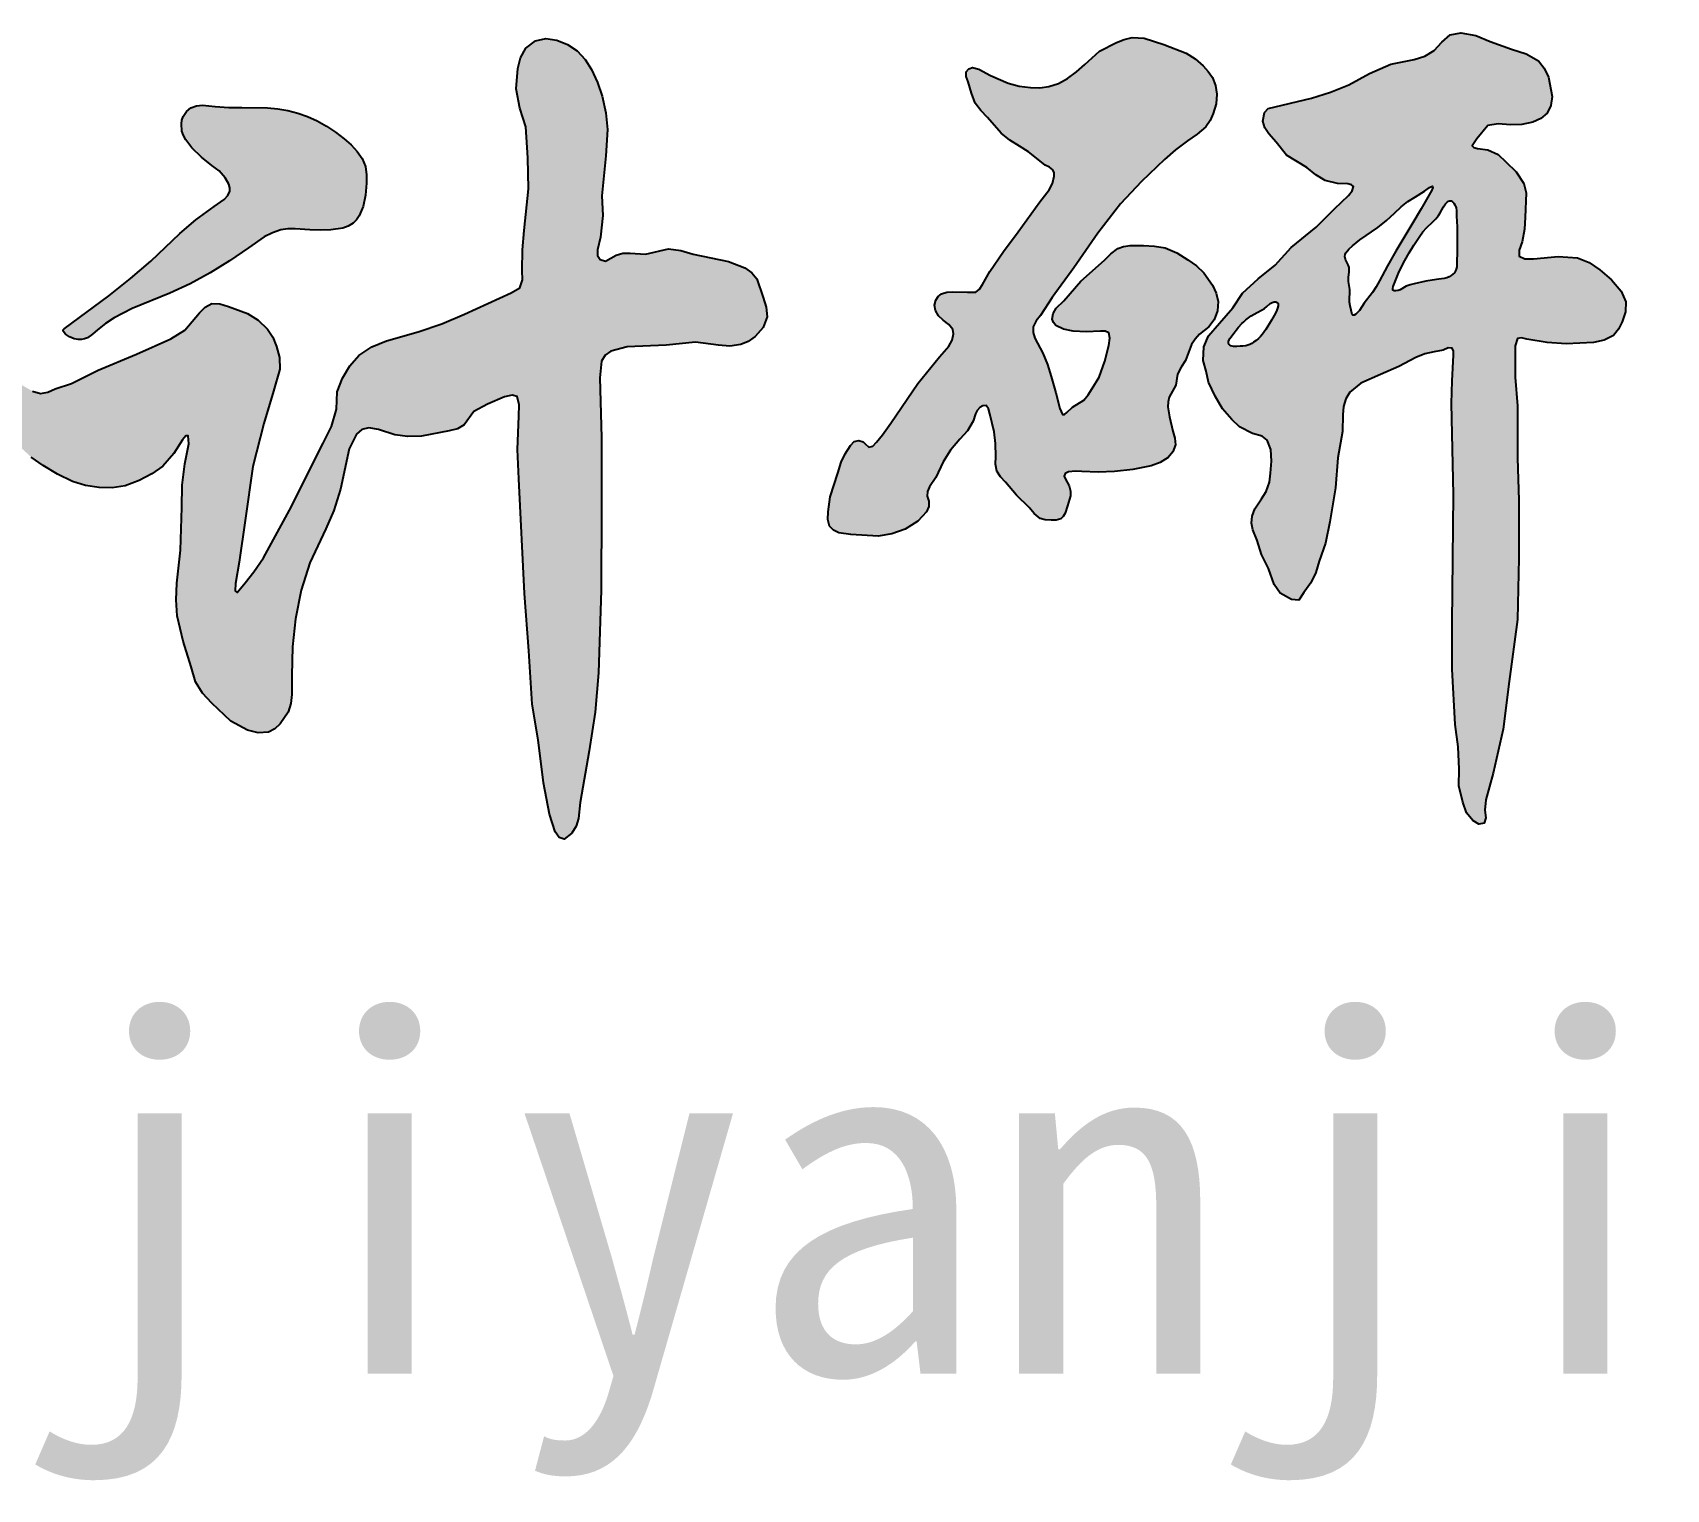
# Model space of a CAD drawing. Extents: x -137808 to 103746506, y -332957 to -111547.
# Drawn here: x 242412 to 243269, y -161745 to -160981 of the extents above; entities that cross this region are included whole.
import ezdxf

# ---------------------------------------------------------------- set-up
doc = ezdxf.new("R2010")
doc.units = 0
doc.header["$LTSCALE"] = 25
doc.header["$MEASUREMENT"] = 0
doc.layers.get('0').update_dxf_attribs({"linetype": 'CONTINUOUS'})
doc.styles.add('宋体', font='', dxfattribs={"width": 0.8})
doc.styles.get('宋体').set_extended_font_data('SimSun')

# ---------------------------------------------------------------- blocks, each defined once
blk = doc.blocks.new('tjnhty')
h = blk.add_hatch(color=256)
h.paths.add_polyline_path([(1270916.94, -1743961.22), (1270916.34, -1743956.91), (1270914.66, -1743952.76), (1270912.07, -1743948.98), (1270908.84, -1743945.52), (1270905.26, -1743942.35), (1270900.7, -1743938.82), (1270896, -1743935.69), (1270891.12, -1743932.98), (1270886.03, -1743930.7), (1270880.94, -1743928.93), (1270875.7, -1743927.57), (1270870.37, -1743926.6), (1270865.04, -1743926.04), (1270851.57, -1743925.93), (1270844.72, -1743925.92), (1270837.64, -1743925.46), (1270830.89, -1743924.78), (1270827.71, -1743925), (1270824.82, -1743926.04), (1270822.45, -1743928.02), (1270820.74, -1743930.7), (1270820.12, -1743932.54), (1270819.83, -1743934.46), (1270820.16, -1743938.27), (1270820.99, -1743940.68), (1270822.21, -1743942.92), (1270825.4, -1743947.01), (1270830.46, -1743951.95), (1270835.89, -1743956.33), (1270839.6, -1743959.22), (1270842.89, -1743962.74), (1270844.74, -1743966.2), (1270845.2, -1743968), (1270845.22, -1743969.73), (1270844.26, -1743972.13), (1270842.34, -1743974.21), (1270837.06, -1743977.88), (1270827.46, -1743984.82), (1270819.12, -1743991.98), (1270803.83, -1744006.43), (1270793.15, -1744015.67), (1270781.81, -1744024.65), (1270758.37, -1744041.96), (1270757.88, -1744042.56), (1270757.89, -1744043.24), (1270759.03, -1744044.73), (1270761.15, -1744046.15), (1270763.61, -1744047.2), (1270765.63, -1744047.65), (1270767.44, -1744047.66), (1270769.08, -1744047.32), (1270770.58, -1744046.68), (1270773.3, -1744044.78), (1270775.85, -1744042.54), (1270780.13, -1744039.17), (1270784.62, -1744036.24), (1270794.09, -1744031.37), (1270813.74, -1744023.32), (1270824.48, -1744018.32), (1270834.9, -1744012.65), (1270845.08, -1744006.35), (1270855.13, -1743999.44), (1270863.31, -1743993.81), (1270867.57, -1743991.58), (1270872.04, -1743990.12), (1270875.72, -1743989.63), (1270879.52, -1743989.61), (1270887.19, -1743990.12), (1270892.7, -1743990.31), (1270898.27, -1743990.12), (1270904.5, -1743989.18), (1270907.39, -1743988.17), (1270909.93, -1743986.62), (1270911.69, -1743984.85), (1270913.13, -1743982.72), (1270915.17, -1743977.88), (1270916.45, -1743971.82), (1270916.92, -1743965.65)], flags=17)
h.paths.add_polyline_path([(1270868.18, -1744074.68), (1270871.57, -1744063.11), (1270871.33, -1744057.11), (1270869.79, -1744051.18), (1270867.75, -1744046.42), (1270864.98, -1744042.11), (1270860.18, -1744037.4), (1270854.47, -1744033.92), (1270844.5, -1744030.36), (1270840.04, -1744028.95), (1270835.77, -1744028.76), (1270832.33, -1744030.57), (1270829.36, -1744033.56), (1270821.7, -1744042.64), (1270814.39, -1744047.27), (1270796.23, -1744055.28), (1270776.28, -1744063.64), (1270762.21, -1744070.58), (1270753.66, -1744073.43), (1270749.85, -1744075.12), (1270746, -1744075.92), (1270741.73, -1744074.68), (1270734.25, -1744070.4), (1270729.87, -1744067.7), (1270725.13, -1744066.09), (1270723.13, -1744067.26), (1270721.95, -1744070.83), (1270722.44, -1744074.75), (1270725.17, -1744084.29), (1270728.92, -1744092.8), (1270731.98, -1744098.87), (1270735.74, -1744104.38), (1270741.14, -1744109.34), (1270747.33, -1744113.58), (1270754.82, -1744118.27), (1270762.66, -1744122.09), (1270769.52, -1744124.1), (1270776.64, -1744125.16), (1270783.57, -1744125.31), (1270790.42, -1744124.29), (1270797.69, -1744121.56), (1270804.28, -1744118.03), (1270810.13, -1744114.05), (1270815.85, -1744107.41), (1270820.4, -1744100.26), (1270822.24, -1744098.04), (1270823.45, -1744098.11), (1270823.83, -1744102.29), (1270821.74, -1744112.72), (1270820.24, -1744123.92), (1270820.01, -1744135.71), (1270819.39, -1744158.02), (1270817.53, -1744175.39), (1270817.05, -1744184.04), (1270817.56, -1744192.56), (1270820.84, -1744205.83), (1270824.9, -1744219.15), (1270827.21, -1744227.05), (1270830.96, -1744232.96), (1270835.82, -1744238.28), (1270845.86, -1744247.71), (1270854.59, -1744252.49), (1270860.14, -1744253.9), (1270865.58, -1744253.45), (1270868.84, -1744251.71), (1270871.68, -1744249.15), (1270875.87, -1744242.93), (1270877.27, -1744238.43), (1270877.85, -1744233.66), (1270877.83, -1744223.77), (1270878.18, -1744208.81), (1270879.78, -1744194.06), (1270882.73, -1744179.01), (1270887.22, -1744164.74), (1270895.65, -1744146.81), (1270899.83, -1744137.19), (1270903.26, -1744126.04), (1270907.83, -1744104.96), (1270911.68, -1744097.16), (1270914.5, -1744094.86), (1270918.12, -1744093.98), (1270923.21, -1744094.77), (1270931.82, -1744097.5), (1270938.69, -1744098.49), (1270945.77, -1744098.22), (1270960.38, -1744095.55), (1270964.62, -1744094.43), (1270968.2, -1744092.42), (1270973.29, -1744085.38), (1270980.33, -1744081.47), (1270989.38, -1744077.58), (1270993.3, -1744076.7), (1270995.98, -1744077.56), (1270997.07, -1744081.76), (1270996.76, -1744087.73), (1270996.21, -1744105.22), (1270996.76, -1744120.57), (1270999.87, -1744180.8), (1271002.04, -1744210.89), (1271003.91, -1744238.81), (1271007.01, -1744257.43), (1271009.81, -1744280.07), (1271012.91, -1744296.52), (1271015.87, -1744305.7), (1271017.99, -1744308.79), (1271020.67, -1744309.55), (1271024.71, -1744306.44), (1271026.94, -1744302.73), (1271028.14, -1744298.72), (1271029.06, -1744290.31), (1271033.71, -1744263.32), (1271036.8, -1744242.94), (1271038.68, -1744222.37), (1271040.1, -1744179.05), (1271040.14, -1744135.55), (1271040.13, -1744099.03), (1271039.31, -1744067.71), (1271040.13, -1744058.96), (1271042.07, -1744055.85), (1271045.11, -1744053.7), (1271053.62, -1744051.51), (1271074.07, -1744050.53), (1271089.46, -1744049.04), (1271101.51, -1744050.55), (1271107.53, -1744051.04), (1271113.29, -1744050.28), (1271117.15, -1744048.6), (1271120.73, -1744046.06), (1271125.04, -1744041.26), (1271127.19, -1744035.64), (1271126.64, -1744030.65), (1271125.09, -1744025.54), (1271121.72, -1744015.72), (1271118.98, -1744012.55), (1271115.37, -1744010.06), (1271106.85, -1744006.74), (1271088.32, -1744002.81), (1271081.84, -1744000.84), (1271075.41, -1744000.01), (1271063.33, -1744002.81), (1271055.32, -1744002.29), (1271051.45, -1744002.26), (1271047.9, -1744003.38), (1271042.28, -1744006.46), (1271039.47, -1744005.62), (1271038.08, -1744003.51), (1271038.05, -1744000.63), (1271039.75, -1743993.84), (1271040.82, -1743982.5), (1271040.32, -1743972.24), (1271042.56, -1743951.2), (1271043.4, -1743937.46), (1271042.54, -1743928.69), (1271040.6, -1743920.06), (1271038.19, -1743912.89), (1271034.98, -1743906.04), (1271031.6, -1743900.78), (1271027.4, -1743896.22), (1271022.44, -1743892.82), (1271016.74, -1743890.61), (1271011.01, -1743889.82), (1271005.51, -1743890.89), (1271000.45, -1743894.82), (1270997.72, -1743899.84), (1270996.24, -1743905.48), (1270995.4, -1743916.14), (1270997.37, -1743926.24), (1271000.45, -1743936.05), (1271001.58, -1743952.32), (1271001.86, -1743968.59), (1270999.61, -1743990.47), (1270998.72, -1744000.56), (1270998.68, -1744011.32), (1270998.73, -1744016.33), (1270997.31, -1744020.42), (1270992.75, -1744023.16), (1270968.34, -1744034.35), (1270956.44, -1744039.41), (1270943.98, -1744043.65), (1270927.45, -1744048.26), (1270919.72, -1744051.41), (1270912.99, -1744055.95), (1270908.18, -1744061.41), (1270904.33, -1744067.79), (1270901.6, -1744075.08), (1270901.14, -1744084.19), (1270898.66, -1744093.28), (1270894.3, -1744101.95), (1270876.53, -1744137.02), (1270862.85, -1744162.07), (1270857.84, -1744169.35), (1270853.28, -1744175.27), (1270849.18, -1744180.28), (1270848.14, -1744179.42), (1270848.25, -1744175.61), (1270850.09, -1744164.34), (1270853.28, -1744142.48), (1270857.39, -1744114.25), (1270863.02, -1744091.58)])
h = blk.add_hatch(color=256)
h.paths.add_polyline_path([(1271577.52, -1744027.78), (1271575, -1744022.31), (1271569.94, -1744016.24), (1271563.92, -1744011.09), (1271558.3, -1744007.26), (1271552.12, -1744004.68), (1271542.06, -1744004.1), (1271529.09, -1744005.27), (1271524.53, -1744005.25), (1271521.51, -1744003.95), (1271521.58, -1744000.66), (1271523.11, -1743996.38), (1271524.43, -1743989.75), (1271524.72, -1743983.56), (1271525.15, -1743970.6), (1271524, -1743965.76), (1271519.91, -1743959.67), (1271514.61, -1743954.39), (1271510.57, -1743950.62), (1271505.05, -1743948.13), (1271499.73, -1743947.44), (1271497.75, -1743946.95), (1271496.97, -1743945.99), (1271499.28, -1743942.37), (1271505.05, -1743935.45), (1271510.52, -1743934.45), (1271516.92, -1743934.96), (1271523.01, -1743934.92), (1271528.78, -1743933.64), (1271532.88, -1743931.71), (1271536.2, -1743928.86), (1271538.22, -1743924.83), (1271538.8, -1743920.1), (1271536.86, -1743910.08), (1271534.74, -1743905.34), (1271531.75, -1743901.52), (1271525.19, -1743897.8), (1271517.57, -1743895.42), (1271506.37, -1743891.31), (1271498.8, -1743888.18), (1271490.87, -1743886.69), (1271485.43, -1743887.85), (1271481.02, -1743891.65), (1271477.02, -1743896.08), (1271472.11, -1743899.08), (1271466.39, -1743900.75), (1271454.28, -1743903.17), (1271442.97, -1743908.11), (1271432.19, -1743914.04), (1271422.57, -1743917.94), (1271412.57, -1743920.96), (1271389.83, -1743926.39), (1271388.05, -1743928.57), (1271387.08, -1743933.18), (1271388.12, -1743936.6), (1271390.24, -1743939.74), (1271394.13, -1743944.11), (1271399.47, -1743950.91), (1271410.16, -1743957.46), (1271414.9, -1743961.27), (1271419.85, -1743964.26), (1271426.28, -1743965.7), (1271431.63, -1743966), (1271433.63, -1743966.45), (1271434.57, -1743967.44), (1271433.9, -1743969.57), (1271432.07, -1743972.06), (1271424.74, -1743979), (1271415.1, -1743988.63), (1271401.98, -1743999.42), (1271393.5, -1744008.67), (1271384.62, -1744015.7), (1271376.42, -1744023.22), (1271371.37, -1744030.98), (1271364.38, -1744038.94), (1271358.55, -1744045.74), (1271356.22, -1744051.37), (1271355.83, -1744058.55), (1271357.39, -1744064.18), (1271358.55, -1744070.01), (1271362.05, -1744077.38), (1271365.88, -1744083.98), (1271370.89, -1744089.52), (1271374.83, -1744093.46), (1271381.74, -1744096.8), (1271386.83, -1744098.32), (1271389.34, -1744100.44), (1271391.31, -1744105.22), (1271391.66, -1744111.42), (1271391.16, -1744117.64), (1271390.61, -1744122.43), (1271388.87, -1744127.23), (1271386.36, -1744131.15), (1271382.98, -1744136.38), (1271381.46, -1744140.3), (1271381.21, -1744143.9), (1271381.89, -1744147.48), (1271384.07, -1744153.04), (1271386.4, -1744160.38), (1271390.12, -1744167.64), (1271392.98, -1744176.02), (1271396.18, -1744180.69), (1271402.14, -1744183.89), (1271406.04, -1744184.23), (1271408.55, -1744180.34), (1271412.35, -1744175.24), (1271414.92, -1744169.84), (1271416.71, -1744163.87), (1271419.89, -1744154.35), (1271422.27, -1744143.23), (1271425.25, -1744125.36), (1271426.44, -1744109.68), (1271428.83, -1744095.78), (1271428.97, -1744087.02), (1271429.35, -1744082.75), (1271430.56, -1744078.73), (1271432.8, -1744075.21), (1271438.56, -1744070.41), (1271448.8, -1744065.93), (1271458.41, -1744061.78), (1271467.39, -1744057.05), (1271472.04, -1744055.14), (1271476.97, -1744054.07), (1271481.74, -1744053.21), (1271484.32, -1744051.88), (1271486.35, -1744052.2), (1271487.12, -1744053.71), (1271487.14, -1744055.79), (1271486.32, -1744069.22), (1271486.03, -1744081.16), (1271487.07, -1744128.95), (1271486.43, -1744196.3), (1271486.43, -1744220.46), (1271488.05, -1744249.49), (1271489.56, -1744261.13), (1271490.07, -1744272.84), (1271489.83, -1744281.65), (1271492.05, -1744290.22), (1271493.95, -1744295.77), (1271497.21, -1744299.89), (1271500.38, -1744301.72), (1271503.16, -1744301.24), (1271504.06, -1744298.34), (1271503.56, -1744294.42), (1271504.1, -1744288.96), (1271507.89, -1744274.97), (1271513.14, -1744251.95), (1271516.35, -1744226.88), (1271520.75, -1744194.49), (1271521.34, -1744162.3), (1271521.34, -1744131.89), (1271520.75, -1744109.83), (1271520.75, -1744082.4), (1271519.44, -1744067.42), (1271519.46, -1744050.85), (1271520.62, -1744047.12), (1271522.77, -1744046.75), (1271525.52, -1744047.36), (1271536.25, -1744049.22), (1271546.27, -1744049.92), (1271560.49, -1744049.22), (1271566.14, -1744048.02), (1271570.99, -1744045.49), (1271573.67, -1744042.25), (1271575.65, -1744038.27), (1271577.39, -1744033.01)])
h.paths.add_polyline_path([(1271488.21, -1744011.64), (1271487.61, -1744012.57), (1271486.82, -1744013.39), (1271485.89, -1744014.08), (1271484.88, -1744014.64), (1271483.54, -1744015.17), (1271482.17, -1744015.54), (1271479.37, -1744015.98), (1271475.94, -1744016.4), (1271472.54, -1744016.98), (1271466.53, -1744018.48), (1271464.4, -1744018.95), (1271463.36, -1744019.25), (1271462.36, -1744019.64), (1271459.19, -1744021.48), (1271458.1, -1744021.95), (1271456.86, -1744022.14), (1271455.98, -1744022.04), (1271455.36, -1744021.64), (1271455.25, -1744020.77), (1271455.52, -1744019.81), (1271458.29, -1744012.86), (1271459.83, -1744009.46), (1271461.53, -1744006.14), (1271463.89, -1744002.12), (1271466.36, -1743998.15), (1271469.37, -1743993.39), (1271471.02, -1743991.11), (1271472.87, -1743988.98), (1271476.21, -1743985.88), (1271477.81, -1743984.32), (1271479.21, -1743982.65), (1271480.11, -1743981.19), (1271480.93, -1743979.65), (1271481.8, -1743978.07), (1271482.87, -1743976.48), (1271484.16, -1743975.08), (1271485.43, -1743974.7), (1271486.61, -1743975.43), (1271487.31, -1743976.15), (1271488.09, -1743977.3), (1271488.47, -1743978.46), (1271488.71, -1743979.95), (1271488.71, -1743982.98), (1271489.04, -1743988.48), (1271489.09, -1743991.73), (1271489.04, -1743994.98), (1271489.04, -1744001.31), (1271488.88, -1744007.31), (1271488.77, -1744009.56), (1271488.58, -1744010.64)], flags=16)
h.paths.add_polyline_path([(1271456.83, -1744001.32), (1271452.5, -1744009.01), (1271448.32, -1744016.81), (1271446.61, -1744019.95), (1271444.65, -1744022.98), (1271440.32, -1744028.48), (1271437.82, -1744032.31), (1271435.94, -1744034.28), (1271435.03, -1744034.84), (1271434.14, -1744034.8), (1271433.79, -1744033.75), (1271433.48, -1744032.14), (1271432.89, -1744029.95), (1271432.48, -1744027.98), (1271432.58, -1744025.77), (1271432.81, -1744023.48), (1271432.7, -1744021.34), (1271432.37, -1744019.23), (1271432.05, -1744017.12), (1271431.98, -1744014.98), (1271432.31, -1744012.36), (1271432.42, -1744011.06), (1271432.31, -1744009.81), (1271431.83, -1744008.42), (1271431.13, -1744007.04), (1271430.48, -1744005.64), (1271430.15, -1744004.15), (1271430.22, -1744003.09), (1271430.65, -1744002.15), (1271432.26, -1744000.24), (1271434.05, -1743998.47), (1271437.98, -1743995.32), (1271447.49, -1743988.82), (1271451.9, -1743985.24), (1271456.16, -1743981.32), (1271459.65, -1743978.03), (1271463.16, -1743975.15), (1271467.12, -1743972.76), (1271471.84, -1743969.82), (1271474.49, -1743967.93), (1271475.54, -1743967.3), (1271476.17, -1743967.15), (1271476.23, -1743967.85), (1271475.66, -1743969.29), (1271473.67, -1743972.99), (1271470.17, -1743979.15), (1271465.33, -1743987.32)], flags=16)
h.paths.add_polyline_path([(1271394.83, -1744031.08), (1271394.41, -1744032.21), (1271393.74, -1744033.73), (1271393.05, -1744035.07), (1271391.63, -1744037.5), (1271388.59, -1744042.39), (1271387.75, -1744043.64), (1271386.86, -1744044.84), (1271385.92, -1744045.97), (1271384.88, -1744047.02), (1271383.61, -1744048.06), (1271382.23, -1744049), (1271381.26, -1744049.6), (1271380.25, -1744050.13), (1271379.21, -1744050.56), (1271378.13, -1744050.85), (1271376.68, -1744051.03), (1271375.22, -1744051.12), (1271373.47, -1744051.28), (1271372.57, -1744051.31), (1271371.28, -1744051.23), (1271369.98, -1744050.81), (1271369.13, -1744049.91), (1271369.16, -1744048.17), (1271369.8, -1744047.02), (1271371.99, -1744044.07), (1271373.12, -1744042.62), (1271374.29, -1744041.2), (1271376.14, -1744039.21), (1271377.12, -1744038.27), (1271378.13, -1744037.36), (1271379.54, -1744036.25), (1271381, -1744035.22), (1271382.52, -1744034.27), (1271384.09, -1744033.4), (1271386.74, -1744032.04), (1271388.03, -1744031.27), (1271389.25, -1744030.36), (1271391.02, -1744028.75), (1271392.21, -1744027.99), (1271393.09, -1744027.84), (1271394.43, -1744027.95), (1271395.08, -1744028.71), (1271395.18, -1744029.68)], flags=16)
h.paths.add_polyline_path([(1271337.36, -1744080.21), (1271337.99, -1744077.75), (1271341.53, -1744071.46), (1271342.26, -1744065.85), (1271344.18, -1744062.14), (1271346.6, -1744058.56), (1271349.73, -1744050.23), (1271351.54, -1744047.35), (1271353.9, -1744044.86), (1271358.76, -1744040.86), (1271361.54, -1744037.22), (1271363.3, -1744032.59), (1271363.62, -1744027.68), (1271362.58, -1744023.31), (1271360.67, -1744019.18), (1271356.15, -1744012.58), (1271352.23, -1744008.98), (1271347.82, -1744005.82), (1271341.99, -1744002.17), (1271335.84, -1743999.57), (1271330.34, -1743998.65), (1271324.55, -1743998.36), (1271317.45, -1743998.29), (1271314.08, -1743998.78), (1271311.01, -1743999.92), (1271307.41, -1744002.66), (1271304.06, -1744005.99), (1271291.56, -1744016.92), (1271282.74, -1744027.35), (1271278.67, -1744031.21), (1271277.04, -1744033.92), (1271276.63, -1744036.91), (1271277.26, -1744038.72), (1271278.46, -1744040.23), (1271282.6, -1744042.13), (1271287.56, -1744043.21), (1271294.41, -1744043.48), (1271302.01, -1744043.28), (1271304.48, -1744043.29), (1271306.28, -1744044.09), (1271306.78, -1744046.97), (1271306.34, -1744050.79), (1271304.27, -1744058.88), (1271301.2, -1744067.29), (1271297.49, -1744073.3), (1271295.51, -1744076.65), (1271293.22, -1744079.42), (1271287.32, -1744083.03), (1271284.32, -1744085.89), (1271283.01, -1744086.85), (1271281.96, -1744086.85), (1271280.65, -1744083.79), (1271278.54, -1744075.62), (1271276.07, -1744066.99), (1271274.14, -1744060.74), (1271271.67, -1744054.84), (1271267.44, -1744046.91), (1271266.54, -1744043.89), (1271266.56, -1744040.93), (1271268.17, -1744037.85), (1271270.56, -1744035), (1271276.6, -1744025.6), (1271287.96, -1744009.99), (1271300.57, -1743991.89), (1271312.43, -1743976.43), (1271323.42, -1743964.75), (1271335.54, -1743953.2), (1271341.33, -1743948.06), (1271347.51, -1743943.35), (1271352.65, -1743939.96), (1271357.19, -1743936.03), (1271359.43, -1743932.77), (1271361.11, -1743929.1), (1271362.57, -1743924.09), (1271363.01, -1743918.94), (1271362.33, -1743914.44), (1271360.66, -1743910.22), (1271358.49, -1743906.98), (1271355.85, -1743904.08), (1271351.64, -1743900.44), (1271346.96, -1743897.5), (1271335.16, -1743892.98), (1271324.87, -1743889.52), (1271318.48, -1743889.26), (1271314.39, -1743890.26), (1271310.42, -1743891.83), (1271301.49, -1743896.44), (1271293.66, -1743903.36), (1271289.31, -1743907.23), (1271284.63, -1743910.68), (1271279.93, -1743913.27), (1271274.9, -1743914.99), (1271270.12, -1743915.6), (1271265.26, -1743915.49), (1271259.3, -1743914.71), (1271253.52, -1743913.19), (1271244.29, -1743909.08), (1271238.07, -1743905.87), (1271234.88, -1743904.95), (1271232.82, -1743905.69), (1271231.43, -1743907.27), (1271231.44, -1743909.73), (1271232.46, -1743912.4), (1271234.24, -1743918.34), (1271236.22, -1743923.69), (1271239.2, -1743927.54), (1271242.72, -1743931.21), (1271249.91, -1743939.42), (1271254.47, -1743943.08), (1271259.5, -1743946.26), (1271264.14, -1743949.13), (1271268.4, -1743952.42), (1271272.85, -1743956.18), (1271275.12, -1743957.22), (1271276.95, -1743958.57), (1271277.56, -1743960.15), (1271277.64, -1743961.99), (1271276.81, -1743965.79), (1271275.02, -1743969.17), (1271270.11, -1743975.33), (1271258.81, -1743991.07), (1271251.06, -1744001.45), (1271243.84, -1744011.96), (1271240.04, -1744018.74), (1271238.5, -1744021.19), (1271236.51, -1744022.82), (1271232.16, -1744022.82), (1271224.28, -1744022.54), (1271221.33, -1744022.76), (1271218.58, -1744023.63), (1271216.83, -1744025), (1271215.59, -1744026.89), (1271214.96, -1744029.59), (1271215.32, -1744032.32), (1271216.9, -1744035.15), (1271219.39, -1744037.47), (1271222.46, -1744039.67), (1271224.55, -1744042.36), (1271224.83, -1744044.53), (1271224.1, -1744047.95), (1271222.38, -1744051.06), (1271217.49, -1744056.74), (1271206.08, -1744070.59), (1271191.92, -1744091.39), (1271187.61, -1744097.64), (1271184.38, -1744101.51), (1271182.47, -1744103.45), (1271180.49, -1744104.1), (1271178.55, -1744102.38), (1271177.48, -1744101.3), (1271175.14, -1744100.55), (1271172.73, -1744101.08), (1271170.79, -1744103.24), (1271168.04, -1744107.46), (1271165.84, -1744111.85), (1271164.11, -1744117.67), (1271160.23, -1744130.16), (1271159.15, -1744137.92), (1271158.91, -1744141.9), (1271159.8, -1744145.46), (1271161.91, -1744147.57), (1271164.76, -1744148.9), (1271171.01, -1744149.77), (1271185.24, -1744150.63), (1271192.56, -1744149.45), (1271199.46, -1744146.96), (1271206.15, -1744142.87), (1271210.7, -1744138.01), (1271211.96, -1744135.2), (1271211.97, -1744132.32), (1271211.09, -1744129.77), (1271211.17, -1744127.29), (1271212.26, -1744124.86), (1271215.54, -1744120.03), (1271219.48, -1744111.82), (1271223.34, -1744105.61), (1271228.2, -1744099.85), (1271232.22, -1744095.43), (1271235.21, -1744090.45), (1271236.41, -1744086.59), (1271237.27, -1744084.79), (1271238.63, -1744083.27), (1271240.29, -1744082.36), (1271241.89, -1744082.25), (1271243.24, -1744083.86), (1271243.94, -1744086.52), (1271246.16, -1744095.92), (1271246.95, -1744102.21), (1271247.02, -1744108.91), (1271246.89, -1744112.92), (1271247.53, -1744116.61), (1271249.52, -1744119.63), (1271252.15, -1744122.42), (1271257.9, -1744129.19), (1271264.48, -1744135.66), (1271267.21, -1744138.88), (1271270.29, -1744141.37), (1271272.98, -1744142.13), (1271276, -1744142.32), (1271278.77, -1744142.26), (1271281.15, -1744141.56), (1271282.41, -1744140.38), (1271283.34, -1744138.73), (1271284.67, -1744134.8), (1271286.13, -1744129.62), (1271286.23, -1744127.07), (1271285.49, -1744124.39), (1271283.52, -1744120.78), (1271282.97, -1744119.19), (1271283.34, -1744117.94), (1271285.18, -1744117.02), (1271288.76, -1744116.6), (1271292.24, -1744116.87), (1271300.72, -1744117.14), (1271309.28, -1744116.72), (1271318.96, -1744115.73), (1271328.48, -1744113.8), (1271333.17, -1744112.17), (1271337.38, -1744109.51), (1271339.93, -1744106.48), (1271341.22, -1744102.91), (1271340.89, -1744099.31), (1271339.84, -1744095.7), (1271338.15, -1744088.18), (1271337.31, -1744082.83)])
at = {"color": 7}
blk.add_lwpolyline([(1270741.73, -1744074.68), (1270746, -1744075.92), (1270749.85, -1744075.12), (1270753.66, -1744073.43), (1270762.21, -1744070.58), (1270776.28, -1744063.64), (1270796.23, -1744055.28), (1270814.39, -1744047.27), (1270821.7, -1744042.64), (1270829.36, -1744033.56), (1270832.33, -1744030.57), (1270835.77, -1744028.76), (1270840.04, -1744028.95), (1270844.5, -1744030.36), (1270854.47, -1744033.92), (1270860.18, -1744037.4), (1270864.98, -1744042.11), (1270867.75, -1744046.42), (1270869.79, -1744051.18), (1270871.33, -1744057.11), (1270871.57, -1744063.11), (1270868.18, -1744074.68), (1270863.02, -1744091.58), (1270857.39, -1744114.25), (1270853.28, -1744142.48), (1270850.09, -1744164.34), (1270848.25, -1744175.61), (1270848.14, -1744179.42), (1270849.18, -1744180.28), (1270853.28, -1744175.27), (1270857.84, -1744169.35), (1270862.85, -1744162.07), (1270876.53, -1744137.02), (1270894.3, -1744101.95), (1270898.66, -1744093.28), (1270901.14, -1744084.19), (1270901.6, -1744075.08), (1270904.33, -1744067.79), (1270908.18, -1744061.41), (1270912.99, -1744055.95), (1270919.72, -1744051.41), (1270927.45, -1744048.26), (1270943.98, -1744043.65), (1270956.44, -1744039.41), (1270968.34, -1744034.35), (1270992.75, -1744023.16), (1270997.31, -1744020.42), (1270998.73, -1744016.33), (1270998.68, -1744011.32), (1270998.72, -1744000.56), (1270999.61, -1743990.47), (1271001.86, -1743968.59), (1271001.58, -1743952.32), (1271000.45, -1743936.05), (1270997.37, -1743926.24), (1270995.4, -1743916.14), (1270996.24, -1743905.48), (1270997.72, -1743899.84), (1271000.45, -1743894.82), (1271005.51, -1743890.89), (1271011.01, -1743889.82), (1271016.74, -1743890.61), (1271022.44, -1743892.82), (1271027.4, -1743896.22), (1271031.6, -1743900.78), (1271034.98, -1743906.04), (1271038.19, -1743912.89), (1271040.6, -1743920.06), (1271042.54, -1743928.69), (1271043.4, -1743937.46), (1271042.56, -1743951.2), (1271040.32, -1743972.24), (1271040.82, -1743982.5), (1271039.75, -1743993.84), (1271038.05, -1744000.63), (1271038.08, -1744003.51), (1271039.47, -1744005.62), (1271042.28, -1744006.46), (1271047.9, -1744003.38), (1271051.45, -1744002.26), (1271055.32, -1744002.29), (1271063.33, -1744002.81), (1271075.41, -1744000.01), (1271081.84, -1744000.84), (1271088.32, -1744002.81), (1271106.85, -1744006.74), (1271115.37, -1744010.06), (1271118.98, -1744012.55), (1271121.72, -1744015.72), (1271125.09, -1744025.54), (1271126.64, -1744030.65), (1271127.19, -1744035.64), (1271125.04, -1744041.26), (1271120.73, -1744046.06), (1271117.15, -1744048.6), (1271113.29, -1744050.28), (1271107.53, -1744051.04), (1271101.51, -1744050.55), (1271089.46, -1744049.04), (1271074.07, -1744050.53), (1271053.62, -1744051.51), (1271045.11, -1744053.7), (1271042.07, -1744055.85), (1271040.13, -1744058.96), (1271039.31, -1744067.71), (1271040.13, -1744099.03), (1271040.14, -1744135.55), (1271040.1, -1744179.05), (1271038.68, -1744222.37), (1271036.8, -1744242.94), (1271033.71, -1744263.32), (1271029.06, -1744290.31), (1271028.14, -1744298.72), (1271026.94, -1744302.73), (1271024.71, -1744306.44), (1271020.67, -1744309.55), (1271017.99, -1744308.79), (1271015.87, -1744305.7), (1271012.91, -1744296.52), (1271009.81, -1744280.07), (1271007.01, -1744257.43), (1271003.91, -1744238.81), (1271002.04, -1744210.89), (1270999.87, -1744180.8), (1270996.76, -1744120.57), (1270996.21, -1744105.22), (1270996.76, -1744087.73), (1270997.07, -1744081.76), (1270995.98, -1744077.56), (1270993.3, -1744076.7), (1270989.38, -1744077.58), (1270980.33, -1744081.47), (1270973.29, -1744085.38), (1270968.2, -1744092.42), (1270964.62, -1744094.43), (1270960.38, -1744095.55), (1270945.77, -1744098.22), (1270938.69, -1744098.49), (1270931.82, -1744097.5), (1270923.21, -1744094.77), (1270918.12, -1744093.98), (1270914.5, -1744094.86), (1270911.68, -1744097.16), (1270907.83, -1744104.96), (1270903.26, -1744126.04), (1270899.83, -1744137.19), (1270895.65, -1744146.81), (1270887.22, -1744164.74), (1270882.73, -1744179.01), (1270879.78, -1744194.06), (1270878.18, -1744208.81), (1270877.83, -1744223.77), (1270877.85, -1744233.66), (1270877.27, -1744238.43), (1270875.87, -1744242.93), (1270871.68, -1744249.15), (1270868.84, -1744251.71), (1270865.58, -1744253.45), (1270860.14, -1744253.9), (1270854.59, -1744252.49), (1270845.86, -1744247.71), (1270835.82, -1744238.28), (1270830.96, -1744232.96), (1270827.21, -1744227.05), (1270824.9, -1744219.15), (1270820.84, -1744205.83), (1270817.56, -1744192.56), (1270817.05, -1744184.04), (1270817.53, -1744175.39), (1270819.39, -1744158.02), (1270820.01, -1744135.71), (1270820.24, -1744123.92), (1270821.74, -1744112.72), (1270823.83, -1744102.29), (1270823.45, -1744098.11), (1270822.24, -1744098.04), (1270820.4, -1744100.26), (1270815.85, -1744107.41), (1270810.13, -1744114.05), (1270804.28, -1744118.03), (1270797.69, -1744121.56), (1270790.42, -1744124.29), (1270783.57, -1744125.31), (1270776.64, -1744125.16), (1270769.52, -1744124.1), (1270762.66, -1744122.09), (1270754.82, -1744118.27), (1270747.33, -1744113.58), (1270741.14, -1744109.34)], dxfattribs=at)
for points in [[(1271238.07, -1743905.87), (1271244.29, -1743909.08), (1271253.52, -1743913.19), (1271259.3, -1743914.71), (1271265.26, -1743915.49), (1271270.12, -1743915.6), (1271274.9, -1743914.99), (1271279.93, -1743913.27), (1271284.63, -1743910.68), (1271289.31, -1743907.23), (1271293.66, -1743903.36), (1271301.49, -1743896.44), (1271310.42, -1743891.83), (1271314.39, -1743890.26), (1271318.48, -1743889.26), (1271324.87, -1743889.52), (1271335.16, -1743892.98), (1271346.96, -1743897.5), (1271351.64, -1743900.44), (1271355.85, -1743904.08), (1271358.49, -1743906.98), (1271360.66, -1743910.22), (1271362.33, -1743914.44), (1271363.01, -1743918.94), (1271362.57, -1743924.09), (1271361.11, -1743929.1), (1271359.43, -1743932.77), (1271357.19, -1743936.03), (1271352.65, -1743939.96), (1271347.51, -1743943.35), (1271341.33, -1743948.06), (1271335.54, -1743953.2), (1271323.42, -1743964.75), (1271312.43, -1743976.43), (1271300.57, -1743991.89), (1271287.96, -1744009.99), (1271276.6, -1744025.6), (1271270.56, -1744035), (1271268.17, -1744037.85), (1271266.56, -1744040.93), (1271266.54, -1744043.89), (1271267.44, -1744046.91), (1271271.67, -1744054.84), (1271274.14, -1744060.74), (1271276.07, -1744066.99), (1271278.54, -1744075.62), (1271280.65, -1744083.79), (1271281.96, -1744086.85), (1271283.01, -1744086.85), (1271284.32, -1744085.89), (1271287.32, -1744083.03), (1271293.22, -1744079.42), (1271295.51, -1744076.65), (1271297.49, -1744073.3), (1271301.2, -1744067.29), (1271304.27, -1744058.88), (1271306.34, -1744050.79), (1271306.78, -1744046.97), (1271306.28, -1744044.09), (1271304.48, -1744043.29), (1271302.01, -1744043.28), (1271294.41, -1744043.48), (1271287.56, -1744043.21), (1271282.6, -1744042.13), (1271278.46, -1744040.23), (1271277.26, -1744038.72), (1271276.63, -1744036.91), (1271277.04, -1744033.92), (1271278.67, -1744031.21), (1271282.74, -1744027.35), (1271291.56, -1744016.92), (1271304.06, -1744005.99), (1271307.41, -1744002.66), (1271311.01, -1743999.92), (1271314.08, -1743998.78), (1271317.45, -1743998.29), (1271324.55, -1743998.36), (1271330.34, -1743998.65), (1271335.84, -1743999.57), (1271341.99, -1744002.17), (1271347.82, -1744005.82), (1271352.23, -1744008.98), (1271356.15, -1744012.58), (1271360.67, -1744019.18), (1271362.58, -1744023.31), (1271363.62, -1744027.68), (1271363.3, -1744032.59), (1271361.54, -1744037.22), (1271358.76, -1744040.86), (1271353.9, -1744044.86), (1271351.54, -1744047.35), (1271349.73, -1744050.23), (1271346.6, -1744058.56), (1271344.18, -1744062.14), (1271342.26, -1744065.85), (1271341.53, -1744071.46), (1271337.99, -1744077.75), (1271337.36, -1744080.21), (1271337.31, -1744082.83), (1271338.15, -1744088.18), (1271339.84, -1744095.7), (1271340.89, -1744099.31), (1271341.22, -1744102.91), (1271339.93, -1744106.48), (1271337.38, -1744109.51), (1271333.17, -1744112.17), (1271328.48, -1744113.8), (1271318.96, -1744115.73), (1271309.28, -1744116.72), (1271300.72, -1744117.14), (1271292.24, -1744116.87), (1271288.76, -1744116.6), (1271285.18, -1744117.02), (1271283.34, -1744117.94), (1271282.97, -1744119.19), (1271283.52, -1744120.78), (1271285.49, -1744124.39), (1271286.23, -1744127.07), (1271286.13, -1744129.62), (1271284.67, -1744134.8), (1271283.34, -1744138.73), (1271282.41, -1744140.38), (1271281.15, -1744141.56), (1271278.77, -1744142.26), (1271276, -1744142.32), (1271272.98, -1744142.13), (1271270.29, -1744141.37), (1271267.21, -1744138.88), (1271264.48, -1744135.66), (1271257.9, -1744129.19), (1271252.15, -1744122.42), (1271249.52, -1744119.63), (1271247.53, -1744116.61), (1271246.89, -1744112.92), (1271247.02, -1744108.91), (1271246.95, -1744102.21), (1271246.16, -1744095.92), (1271243.94, -1744086.52), (1271243.24, -1744083.86), (1271241.89, -1744082.25), (1271240.29, -1744082.36), (1271238.63, -1744083.27), (1271237.27, -1744084.79), (1271236.41, -1744086.59), (1271235.21, -1744090.45), (1271232.22, -1744095.43), (1271228.2, -1744099.85), (1271223.34, -1744105.61), (1271219.48, -1744111.82), (1271215.54, -1744120.03), (1271212.26, -1744124.86), (1271211.17, -1744127.29), (1271211.09, -1744129.77), (1271211.97, -1744132.32), (1271211.96, -1744135.2), (1271210.7, -1744138.01), (1271206.15, -1744142.87), (1271199.46, -1744146.96), (1271192.56, -1744149.45), (1271185.24, -1744150.63), (1271171.01, -1744149.77), (1271164.76, -1744148.9), (1271161.91, -1744147.57), (1271159.8, -1744145.46), (1271158.91, -1744141.9), (1271159.15, -1744137.92), (1271160.23, -1744130.16), (1271164.11, -1744117.67), (1271165.84, -1744111.85), (1271168.04, -1744107.46), (1271170.79, -1744103.24), (1271172.73, -1744101.08), (1271175.14, -1744100.55), (1271177.48, -1744101.3), (1271178.55, -1744102.38), (1271180.49, -1744104.1), (1271182.47, -1744103.45), (1271184.38, -1744101.51), (1271187.61, -1744097.64), (1271191.92, -1744091.39), (1271206.08, -1744070.59), (1271217.49, -1744056.74), (1271222.38, -1744051.06), (1271224.1, -1744047.95), (1271224.83, -1744044.53), (1271224.55, -1744042.36), (1271222.46, -1744039.67), (1271219.39, -1744037.47), (1271216.9, -1744035.15), (1271215.32, -1744032.32), (1271214.96, -1744029.59), (1271215.59, -1744026.89), (1271216.83, -1744025), (1271218.58, -1744023.63), (1271221.33, -1744022.76), (1271224.28, -1744022.54), (1271232.16, -1744022.82), (1271236.51, -1744022.82), (1271238.5, -1744021.19), (1271240.04, -1744018.74), (1271243.84, -1744011.96), (1271251.06, -1744001.45), (1271258.81, -1743991.07), (1271270.11, -1743975.33), (1271275.02, -1743969.17), (1271276.81, -1743965.79), (1271277.64, -1743961.99), (1271277.56, -1743960.15), (1271276.95, -1743958.57), (1271275.12, -1743957.22), (1271272.85, -1743956.18), (1271268.4, -1743952.42), (1271264.14, -1743949.13), (1271259.5, -1743946.26), (1271254.47, -1743943.08), (1271249.91, -1743939.42), (1271242.72, -1743931.21), (1271239.2, -1743927.54), (1271236.22, -1743923.69), (1271234.24, -1743918.34), (1271232.46, -1743912.4), (1271231.44, -1743909.73), (1271231.43, -1743907.27), (1271232.82, -1743905.69), (1271234.88, -1743904.95)], [(1271389.83, -1743926.39), (1271412.57, -1743920.96), (1271422.57, -1743917.94), (1271432.19, -1743914.04), (1271442.97, -1743908.11), (1271454.28, -1743903.17), (1271466.39, -1743900.75), (1271472.11, -1743899.08), (1271477.02, -1743896.08), (1271481.02, -1743891.65), (1271485.43, -1743887.85), (1271490.87, -1743886.69), (1271498.8, -1743888.18), (1271506.37, -1743891.31), (1271517.57, -1743895.42), (1271525.19, -1743897.8), (1271531.75, -1743901.52), (1271534.74, -1743905.34), (1271536.86, -1743910.08), (1271538.8, -1743920.1), (1271538.22, -1743924.83), (1271536.2, -1743928.86), (1271532.88, -1743931.71), (1271528.78, -1743933.64), (1271523.01, -1743934.92), (1271516.92, -1743934.96), (1271510.52, -1743934.45), (1271505.05, -1743935.45), (1271499.28, -1743942.37), (1271496.97, -1743945.99), (1271497.75, -1743946.95), (1271499.73, -1743947.44), (1271505.05, -1743948.13), (1271510.57, -1743950.62), (1271514.61, -1743954.39), (1271519.91, -1743959.67), (1271524, -1743965.76), (1271525.15, -1743970.6), (1271524.72, -1743983.56), (1271524.43, -1743989.75), (1271523.11, -1743996.38), (1271521.58, -1744000.66), (1271521.51, -1744003.95), (1271524.53, -1744005.25), (1271529.09, -1744005.27), (1271542.06, -1744004.1), (1271552.12, -1744004.68), (1271558.3, -1744007.26), (1271563.92, -1744011.09), (1271569.94, -1744016.24), (1271575, -1744022.31), (1271577.52, -1744027.78), (1271577.39, -1744033.01), (1271575.65, -1744038.27), (1271573.67, -1744042.25), (1271570.99, -1744045.49), (1271566.14, -1744048.02), (1271560.49, -1744049.22), (1271546.27, -1744049.92), (1271536.25, -1744049.22), (1271525.52, -1744047.36), (1271522.77, -1744046.75), (1271520.62, -1744047.12), (1271519.46, -1744050.85), (1271519.44, -1744067.42), (1271520.75, -1744082.4), (1271520.75, -1744109.83), (1271521.34, -1744131.89), (1271521.34, -1744162.3), (1271520.75, -1744194.49), (1271516.35, -1744226.88), (1271513.14, -1744251.95), (1271507.89, -1744274.97), (1271504.1, -1744288.96), (1271503.56, -1744294.42), (1271504.06, -1744298.34), (1271503.16, -1744301.24), (1271500.38, -1744301.72), (1271497.21, -1744299.89), (1271493.95, -1744295.77), (1271492.05, -1744290.22), (1271489.83, -1744281.65), (1271490.07, -1744272.84), (1271489.56, -1744261.13), (1271488.05, -1744249.49), (1271486.43, -1744220.46), (1271486.43, -1744196.3), (1271487.07, -1744128.95), (1271486.03, -1744081.16), (1271486.32, -1744069.22), (1271487.14, -1744055.79), (1271487.12, -1744053.71), (1271486.35, -1744052.2), (1271484.32, -1744051.88), (1271481.74, -1744053.21), (1271476.97, -1744054.07), (1271472.04, -1744055.14), (1271467.39, -1744057.05), (1271458.41, -1744061.78), (1271448.8, -1744065.93), (1271438.56, -1744070.41), (1271432.8, -1744075.21), (1271430.56, -1744078.73), (1271429.35, -1744082.75), (1271428.97, -1744087.02), (1271428.83, -1744095.78), (1271426.44, -1744109.68), (1271425.25, -1744125.36), (1271422.27, -1744143.23), (1271419.89, -1744154.35), (1271416.71, -1744163.87), (1271414.92, -1744169.84), (1271412.35, -1744175.24), (1271408.55, -1744180.34), (1271406.04, -1744184.23), (1271402.14, -1744183.89), (1271396.18, -1744180.69), (1271392.98, -1744176.02), (1271390.12, -1744167.64), (1271386.4, -1744160.38), (1271384.07, -1744153.04), (1271381.89, -1744147.48), (1271381.21, -1744143.9), (1271381.46, -1744140.3), (1271382.98, -1744136.38), (1271386.36, -1744131.15), (1271388.87, -1744127.23), (1271390.61, -1744122.43), (1271391.16, -1744117.64), (1271391.66, -1744111.42), (1271391.31, -1744105.22), (1271389.34, -1744100.44), (1271386.83, -1744098.32), (1271381.74, -1744096.8), (1271374.83, -1744093.46), (1271370.89, -1744089.52), (1271365.88, -1744083.98), (1271362.05, -1744077.38), (1271358.55, -1744070.01), (1271357.39, -1744064.18), (1271355.83, -1744058.55), (1271356.22, -1744051.37), (1271358.55, -1744045.74), (1271364.38, -1744038.94), (1271371.37, -1744030.98), (1271376.42, -1744023.22), (1271384.62, -1744015.7), (1271393.5, -1744008.67), (1271401.98, -1743999.42), (1271415.1, -1743988.63), (1271424.74, -1743979), (1271432.07, -1743972.06), (1271433.9, -1743969.57), (1271434.57, -1743967.44), (1271433.63, -1743966.45), (1271431.63, -1743966), (1271426.28, -1743965.7), (1271419.85, -1743964.26), (1271414.9, -1743961.27), (1271410.16, -1743957.46), (1271399.47, -1743950.91), (1271394.13, -1743944.11), (1271390.24, -1743939.74), (1271388.12, -1743936.6), (1271387.08, -1743933.18), (1271388.05, -1743928.57)], [(1270758.37, -1744041.96), (1270781.81, -1744024.65), (1270793.15, -1744015.67), (1270803.83, -1744006.43), (1270819.12, -1743991.98), (1270827.46, -1743984.82), (1270837.06, -1743977.88), (1270842.34, -1743974.21), (1270844.26, -1743972.13), (1270845.22, -1743969.73), (1270845.2, -1743968), (1270844.74, -1743966.2), (1270842.89, -1743962.74), (1270839.6, -1743959.22), (1270835.89, -1743956.33), (1270830.46, -1743951.95), (1270825.4, -1743947.01), (1270822.21, -1743942.92), (1270820.99, -1743940.68), (1270820.16, -1743938.27), (1270819.83, -1743934.46), (1270820.12, -1743932.54), (1270820.74, -1743930.7), (1270822.45, -1743928.02), (1270824.82, -1743926.04), (1270827.71, -1743925), (1270830.89, -1743924.78), (1270837.64, -1743925.46), (1270844.72, -1743925.92), (1270851.57, -1743925.93), (1270865.04, -1743926.04), (1270870.37, -1743926.6), (1270875.7, -1743927.57), (1270880.94, -1743928.93), (1270886.03, -1743930.7), (1270891.12, -1743932.98), (1270896, -1743935.69), (1270900.7, -1743938.82), (1270905.26, -1743942.35), (1270908.84, -1743945.52), (1270912.07, -1743948.98), (1270914.66, -1743952.76), (1270916.34, -1743956.91), (1270916.94, -1743961.22), (1270916.92, -1743965.65), (1270916.45, -1743971.82), (1270915.17, -1743977.88), (1270913.13, -1743982.72), (1270911.69, -1743984.85), (1270909.93, -1743986.62), (1270907.39, -1743988.17), (1270904.5, -1743989.18), (1270898.27, -1743990.12), (1270892.7, -1743990.31), (1270887.19, -1743990.12), (1270879.52, -1743989.61), (1270875.72, -1743989.63), (1270872.04, -1743990.12), (1270867.57, -1743991.58), (1270863.31, -1743993.81), (1270855.13, -1743999.44), (1270845.08, -1744006.35), (1270834.9, -1744012.65), (1270824.48, -1744018.32), (1270813.74, -1744023.32), (1270794.09, -1744031.37), (1270784.62, -1744036.24), (1270780.13, -1744039.17), (1270775.85, -1744042.54), (1270773.3, -1744044.78), (1270770.58, -1744046.68), (1270769.08, -1744047.32), (1270767.44, -1744047.66), (1270765.63, -1744047.65), (1270763.61, -1744047.2), (1270761.15, -1744046.15), (1270759.03, -1744044.73), (1270757.89, -1744043.24), (1270757.88, -1744042.56)], [(1271430.65, -1744002.15), (1271432.26, -1744000.24), (1271434.05, -1743998.47), (1271437.98, -1743995.32), (1271447.49, -1743988.82), (1271451.9, -1743985.24), (1271456.16, -1743981.32), (1271459.65, -1743978.03), (1271463.16, -1743975.15), (1271467.12, -1743972.76), (1271471.84, -1743969.82), (1271474.49, -1743967.93), (1271475.54, -1743967.3), (1271476.17, -1743967.15), (1271476.23, -1743967.85), (1271475.66, -1743969.29), (1271473.67, -1743972.99), (1271470.17, -1743979.15), (1271465.33, -1743987.32), (1271456.83, -1744001.32), (1271452.5, -1744009.01), (1271448.32, -1744016.81), (1271446.61, -1744019.95), (1271444.65, -1744022.98), (1271440.32, -1744028.48), (1271437.82, -1744032.31), (1271435.94, -1744034.28), (1271435.03, -1744034.84), (1271434.31, -1744034.81), (1271434.01, -1744034.4), (1271433.79, -1744033.75), (1271433.48, -1744032.14), (1271432.89, -1744029.95), (1271432.48, -1744027.98), (1271432.58, -1744025.77), (1271432.81, -1744023.48), (1271432.7, -1744021.34), (1271432.37, -1744019.23), (1271432.05, -1744017.12), (1271431.98, -1744014.98), (1271432.31, -1744012.36), (1271432.42, -1744011.06), (1271432.31, -1744009.81), (1271431.83, -1744008.42), (1271431.13, -1744007.04), (1271430.48, -1744005.64), (1271430.15, -1744004.15), (1271430.22, -1744003.09)], [(1271455.52, -1744019.81), (1271458.29, -1744012.86), (1271459.83, -1744009.46), (1271461.53, -1744006.14), (1271463.89, -1744002.12), (1271466.36, -1743998.15), (1271469.37, -1743993.39), (1271471.02, -1743991.11), (1271472.87, -1743988.98), (1271476.21, -1743985.88), (1271477.81, -1743984.32), (1271479.21, -1743982.65), (1271480.11, -1743981.19), (1271480.93, -1743979.65), (1271481.8, -1743978.07), (1271482.87, -1743976.48), (1271483.89, -1743975.38), (1271484.45, -1743974.99), (1271485.04, -1743974.82), (1271485.83, -1743974.95), (1271486.61, -1743975.43), (1271487.31, -1743976.15), (1271487.88, -1743976.98), (1271488.23, -1743977.72), (1271488.47, -1743978.46), (1271488.71, -1743979.95), (1271488.71, -1743982.98), (1271489.04, -1743988.48), (1271489.09, -1743991.73), (1271489.04, -1743994.98), (1271489.04, -1744001.31), (1271488.88, -1744007.31), (1271488.77, -1744009.56), (1271488.58, -1744010.64), (1271488.21, -1744011.64), (1271487.61, -1744012.57), (1271486.82, -1744013.39), (1271485.89, -1744014.08), (1271484.88, -1744014.64), (1271483.54, -1744015.17), (1271482.17, -1744015.54), (1271479.37, -1744015.98), (1271475.94, -1744016.4), (1271472.54, -1744016.98), (1271466.53, -1744018.48), (1271464.4, -1744018.95), (1271463.36, -1744019.25), (1271462.36, -1744019.64), (1271459.19, -1744021.48), (1271458.1, -1744021.95), (1271456.86, -1744022.14), (1271455.98, -1744022.04), (1271455.36, -1744021.64), (1271455.25, -1744020.77)], [(1271369.8, -1744047.02), (1271371.99, -1744044.07), (1271373.12, -1744042.62), (1271374.29, -1744041.2), (1271376.14, -1744039.21), (1271377.12, -1744038.27), (1271378.13, -1744037.36), (1271379.54, -1744036.25), (1271381, -1744035.22), (1271382.52, -1744034.27), (1271384.09, -1744033.4), (1271386.74, -1744032.04), (1271388.03, -1744031.27), (1271389.25, -1744030.36), (1271391.02, -1744028.75), (1271391.98, -1744028.13), (1271392.51, -1744027.94), (1271393.09, -1744027.84), (1271393.95, -1744027.91), (1271394.68, -1744028.24), (1271394.95, -1744028.56), (1271395.11, -1744028.97), (1271395.16, -1744029.44), (1271395.11, -1744029.95), (1271394.83, -1744031.08), (1271394.41, -1744032.21), (1271393.74, -1744033.73), (1271393.05, -1744035.07), (1271391.63, -1744037.5), (1271388.59, -1744042.39), (1271387.75, -1744043.64), (1271386.86, -1744044.84), (1271385.92, -1744045.97), (1271384.88, -1744047.02), (1271383.61, -1744048.06), (1271382.23, -1744049), (1271381.26, -1744049.6), (1271380.25, -1744050.13), (1271379.21, -1744050.56), (1271378.13, -1744050.85), (1271376.68, -1744051.03), (1271375.22, -1744051.12), (1271373.47, -1744051.28), (1271372.57, -1744051.31), (1271371.65, -1744051.25), (1271370.99, -1744051.13), (1271370.35, -1744050.93), (1271369.81, -1744050.62), (1271369.4, -1744050.19), (1271369.14, -1744049.46), (1271369.15, -1744048.61), (1271369.39, -1744047.76)]]:
    blk.add_lwpolyline(points, close=True, dxfattribs=at)
at = {"color": 7, "style": '宋体'}
blk.add_text('jingxianguihuajianzhushejiyanjiuyuan', height=184.3738, dxfattribs=at).set_placement((1267730.76, -1744589.83))

msp = doc.modelspace()

# ---------------------------------------------------------------- block references
msp.add_blockref('tjnhty', (-1028329.66, 1582905.82))
msp.add_blockref('tjnhty', (-1028329.66, 1582905.82))

doc.saveas('drawing.dxf')
